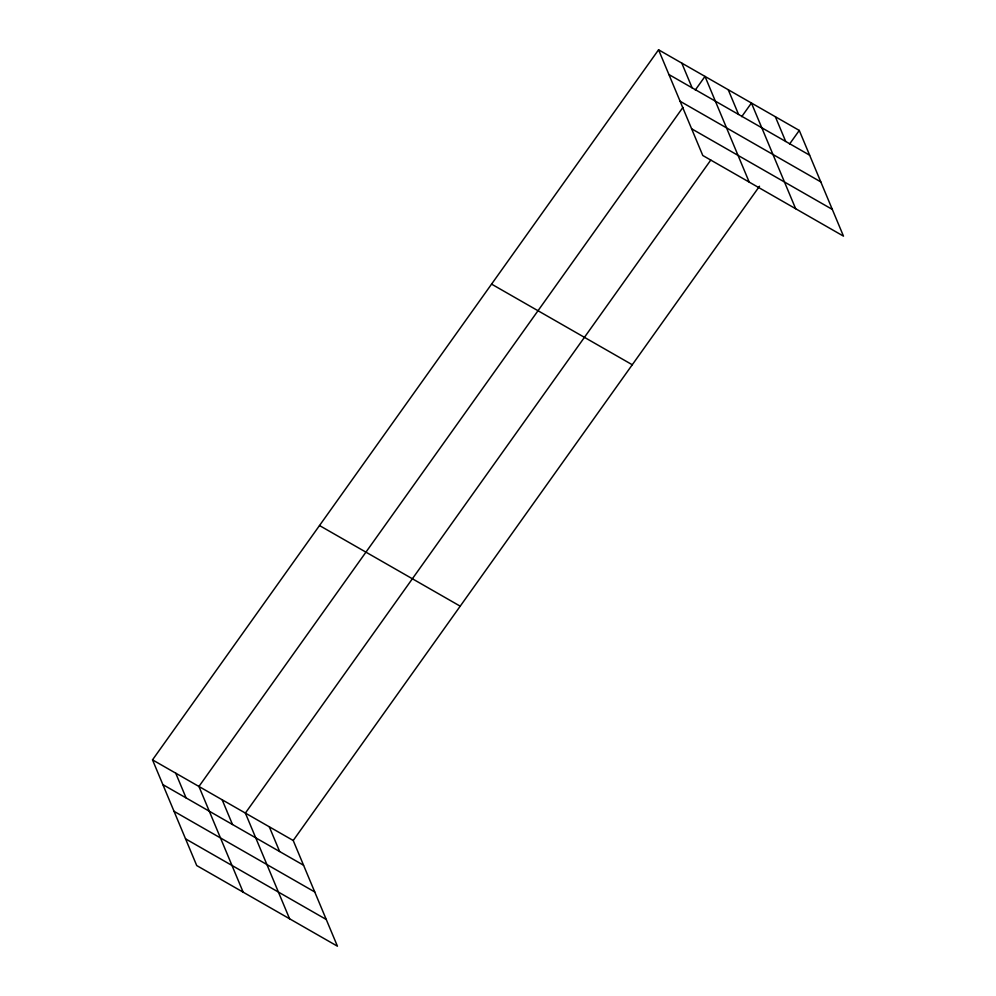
<?xml version="1.0" encoding="UTF-8"?>
<svg xmlns="http://www.w3.org/2000/svg" width="996" height="996" viewBox="0 0 996 996"><rect width="100%" height="100%" fill="white"/><g stroke="black" fill="none" stroke-linecap="round" stroke-linejoin="round"><path stroke-width="1.49" d="M152.513 759.861L293.21 840.5L337.432 946.2L196.722 865.561L152.513 759.861L658.568 49.8L799.278 130.439L843.488 236.139L702.79 155.501L658.568 49.8M682.92 107.406L198.939 786.467L243.161 892.179M695.283 90.051L705.006 76.406L749.216 182.119M710.795 160.045L245.377 813.085L289.587 918.785M741.721 116.657L751.432 103.024L795.655 208.724M293.21 840.5L759.512 186.227M789.554 144.071L799.278 130.439M668.926 74.538L809.624 155.177M680.094 101.256L820.804 181.895M691.61 128.783L832.32 209.421M491.576 284.121L632.273 364.76M319.504 525.539L460.214 606.178M162.858 784.599L303.556 865.238M174.026 811.317L314.736 891.955M185.542 838.844L326.252 919.482M775.361 116.731L785.707 141.469M728.225 89.715L738.571 114.453M681.787 63.109L692.133 87.847M269.294 826.792L279.639 851.53M222.158 799.776L232.504 824.514M175.719 773.17L186.078 797.908"/></g></svg>
